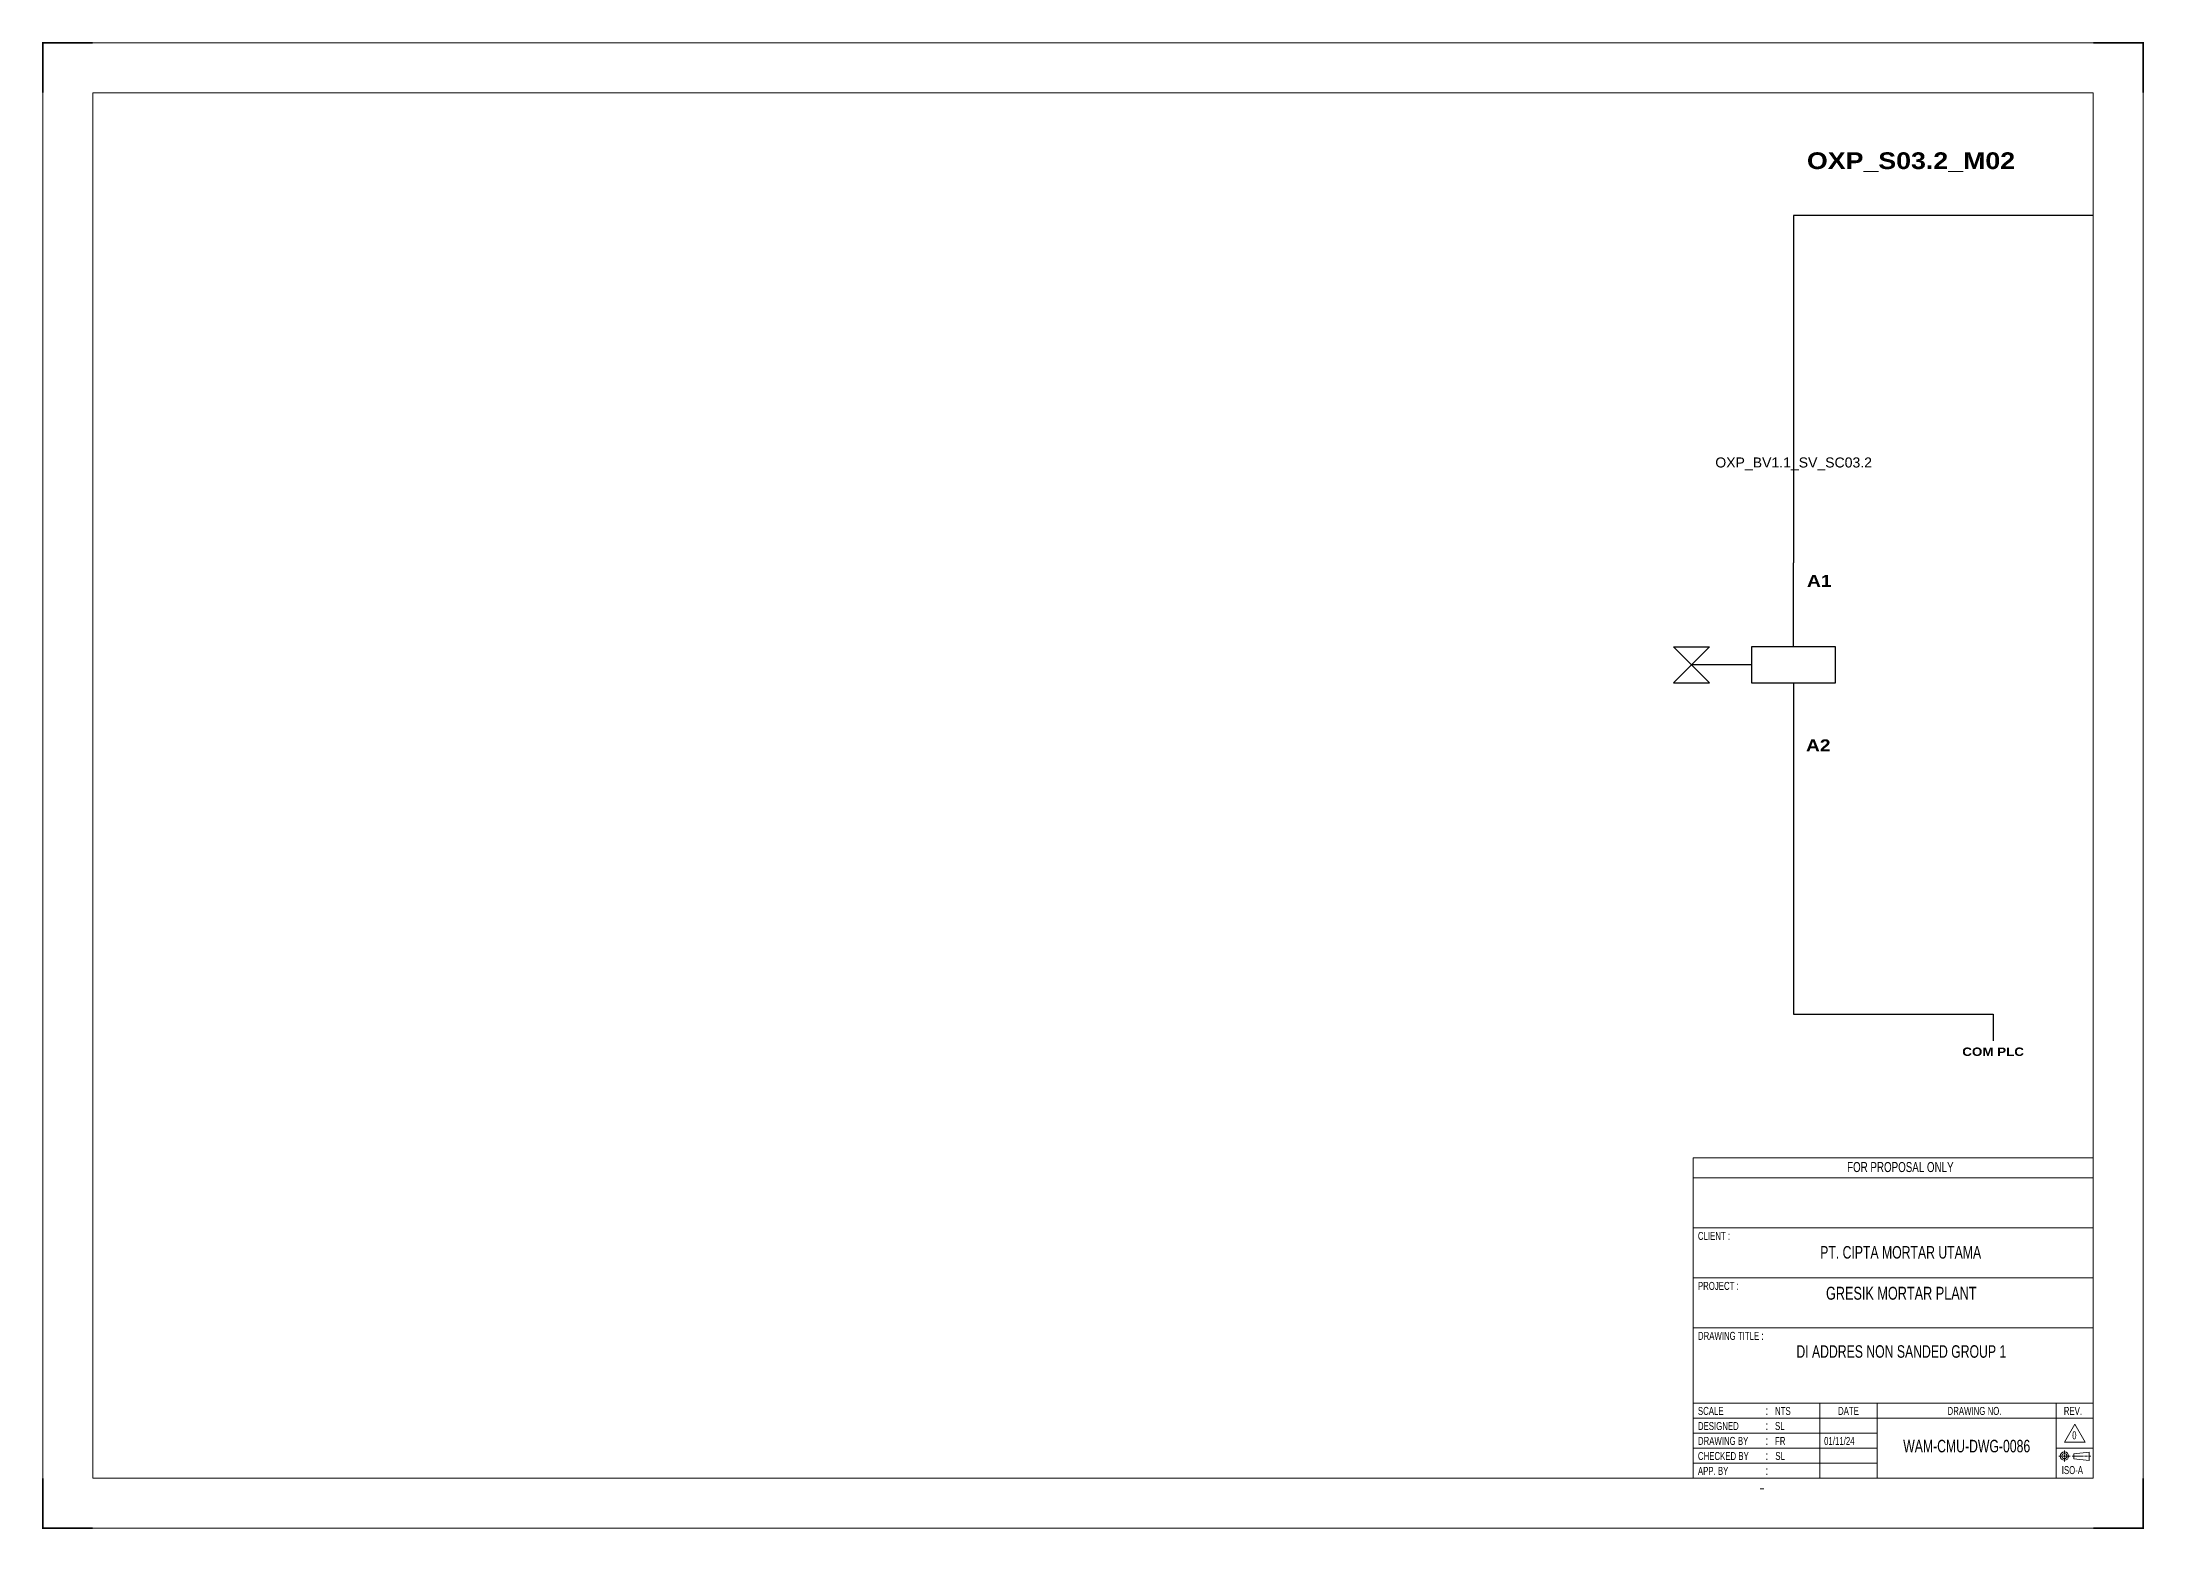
# Model space of a CAD drawing. Header units: centimetres. Extents: x -30014 to 38541, y 15960 to 46751.
# Drawn here: x 1147 to 7430, y 21974 to 26418 of the extents above; entities that cross this region are included whole.
import ezdxf
from ezdxf.enums import TextEntityAlignment as Align

# ---------------------------------------------------------------- set-up
doc = ezdxf.new("R2010")
doc.units = ezdxf.units.CM
doc.header["$MEASUREMENT"] = 0
doc.linetypes.add('CENTER', pattern=[2, 1.25, -0.25, 0.25, -0.25])
for name, color, linetype in [('1', 7, 'Continuous'), ('Etiket-Line-L', 7, 'Continuous'), ('EtIket-Line-S', 2, 'Continuous'), ('Etiket-Text-List0', 2, 'Continuous'), ('Etiket-Text-List1', 3, 'Continuous'), ('Etiket-Text-List2', 1, 'Continuous')]:
    doc.layers.add(name, color=color, linetype=linetype)
for name, color, linetype, lineweight in [('Center_line', 2, 'CENTER', 5), ('Etiket', 7, 'Continuous', 5), ('Object', 4, 'Continuous', 25)]:
    doc.layers.add(name, color=color, linetype=linetype, lineweight=lineweight)
doc.styles.add('Bold', font='ariblk.ttf', dxfattribs={"height": 25.4})
doc.styles.add('DIM', font='romans', dxfattribs={"height": 6.096})
doc.styles.get("Standard").update_dxf_attribs({"font": 'arial.ttf'})

# ---------------------------------------------------------------- blocks, each defined once
blk = doc.blocks.new('x5 Out Line')
at = {"const_width": 0.3}
for points in [[(9.65, 286.71), (0, 286.71), (0, 277.06)], [(405.45, 277.06), (405.45, 286.71), (395.8, 286.71)], [(0, 9.65), (0, 0), (9.65, 0)], [(405.45, 9.65), (405.45, 0), (395.8, 0)]]:
    blk.add_lwpolyline(points, dxfattribs=at)
at = {"lineweight": 15}
blk.add_lwpolyline([(395.8, 9.65), (395.8, 277.06), (9.65, 277.06), (9.65, 9.65)], close=True, dxfattribs=at)
at = {"layer": 'EtIket-Line-S', "lineweight": 9, "ltscale": 0.5}
blk.add_lwpolyline([(0, 0), (405.45, 0), (405.45, 286.71), (0, 286.71)], close=True, dxfattribs=at)
blk = doc.blocks.new('A$C6CDB76E5')
at = {"lineweight": 15}
for p, q in [((-196.2, 0), (-196.2, 157.1)), ((-196.2, 157.1), (0, 157.1)), ((0, 0), (0, 157.1)), ((-196.2, 147.3), (0, 147.3)), ((-196.2, 122.8), (0, 122.8)), ((-196.2, 98.2), (0, 98.2)), ((-196.2, 73.7), (0, 73.7)), ((-196.2, 36.8), (0, 36.8)), ((-134, 0), (-134, 36.8)), ((-105.9, 0), (-105.9, 36.8)), ((-18.1, 0), (-18.1, 36.8)), ((-196.2, 29.4), (0, 29.4)), ((-196.2, 22.1), (-105.9, 22.1)), ((-196.2, 14.7), (-105.9, 14.7)), ((-18.1, 14.7), (0, 14.7)), ((-196.2, 7.4), (-105.9, 7.4))]:
    blk.add_line(p, q, dxfattribs=at)
at = {"layer": 'Center_line', "lineweight": 13}
for p, q in [((-16.9, 10.8), (-11.3, 10.8)), ((-14.1, 13.5), (-14.1, 8)), ((-10.3, 10.8), (-1.2, 10.8))]:
    blk.add_line(p, q, dxfattribs=at)
at = {"layer": 'Etiket-Line-L', "lineweight": 15}
for p, q in [((0, 0), (0, 122.6)), ((-196.2, 0), (0, 0))]:
    blk.add_line(p, q, dxfattribs=at)
blk.add_lwpolyline([(-9, 26.4), (-4, 17.7), (-14.1, 17.7)], close=True, dxfattribs=at)
at = {"layer": 'Object', "lineweight": 15}
blk.add_lwpolyline([(-9.5, 9.5), (-1.9, 8.7), (-1.9, 12.8), (-9.5, 12)], close=True, dxfattribs=at)
for radius in [2.03, 1.27]:
    blk.add_circle((-14.1, 10.8), radius, dxfattribs=at)
at = {"layer": '1', "color": 3, "lineweight": 9, "width": 0.7}
blk.add_text('ISO-A', height=3.91, dxfattribs=at).set_placement((-15.4, 2))
at = {"layer": 'Etiket-Text-List0', "lineweight": 13, "width": 0.7}
for s, height, p in [('CLIENT :', 3.92, (-193.8, 116.8)), ('PROJECT :', 3.92, (-193.8, 92.3)), ('DRAWING TITLE :', 3.923, (-193.8, 67.8)), ('SCALE', 3.92, (-193.8, 31)), (':', 4.17, (-160.6, 31)), ('DATE', 3.92, (-125.1, 31)), ('DRAWING NO.', 3.923, (-71.4, 31)), ('REV.', 3.92, (-14.4, 31)), ('DESIGNED', 3.92, (-193.8, 23.6)), (':', 4.17, (-160.6, 23.6)), ('CHECKED BY ', 3.923, (-193.8, 8.9)), ('DRAWING BY', 3.92, (-193.8, 16.3)), (':', 4.17, (-160.6, 16.3)), (':', 4.17, (-160.6, 8.9)), ('APP. BY ', 3.92, (-193.8, 1.6)), (':', 4.17, (-160.6, 1.6))]:
    blk.add_text(s, height=height, dxfattribs=at).set_placement(p)
at = {"layer": 'Etiket-Text-List1', "lineweight": 9, "width": 0.7}
for tag, p in [('1:XXXX', (-156, 31)), ('EN', (-156, 23.6)), ('DD/MM/YY', (-131.3, 23.6)), ('1', (-10.3, 19.1)), ('EN', (-156, 16.3)), ('EN', (-155.8, 8.9)), ('DD/MM/YY', (-131.3, 16.3)), ('DD/MM/YY', (-131.3, 8.9)), ('EN', (-155.7, 1.6)), ('DD/MM/YY', (-131.3, 1.6))]:
    blk.add_attdef(tag, p, '', height=3.92, dxfattribs=at)
at = {"layer": 'Etiket-Text-List2', "lineweight": 13, "width": 0.7}
for tag, height, p in [('FOR FABRICATION', 4.9, (-94.6, 150.1)), ('CLIENT_NAME', 6.13, (-94.1, 107.7)), ('PROJECT_1', 4.9, (-94.1, 87.5)), ('PROJECT_2', 4.9, (-94.1, 79.2)), ('DRAWING_TITLE1', 6.13, (-94.1, 59)), ('DRAWING_TITLE2', 6.13, (-94.1, 49.9)), ('DRAWING_TITLE3', 6.13, (-94.1, 40.1)), ('LDP-X-XXX-AR-01', 6.13, (-62, 12.7))]:
    blk.add_attdef(tag, text='', height=height, dxfattribs=at).set_placement(p, align=Align.CENTER)

msp = doc.modelspace()

# ---------------------------------------------------------------- linework, layer by layer
at = {"color": 146, "ltscale": 50, "true_color": 0x105689}
for p, q in [((6680.8, 25900), (6382.3, 25900)), ((6382.3, 25900), (6382.3, 24861.4)), ((7277.8, 25900), (6680.8, 25900)), ((6382.3, 24259), (6382.3, 23512.8)), ((6382.3, 23512.8), (6979.3, 23512.8)), ((6979.3, 23512.8), (6979.3, 23432.8))]:
    msp.add_line(p, q, dxfattribs=at)
at = {"ltscale": 50}
for p, q in [((6382.3, 24610.1), (6382.3, 24861.4)), ((6256.7, 24556.3), (6077.2, 24556.3)), ((6382.3, 24502.4), (6382.3, 24251.2))]:
    msp.add_line(p, q, dxfattribs=at)
for points in [[(6077.2, 24556.3), (6023.3, 24610.1), (6131, 24610.1)], [(6507.9, 24610.1), (6256.7, 24610.1), (6256.7, 24502.4), (6507.9, 24502.4)], [(6077.2, 24556.3), (6023.3, 24502.4), (6131, 24502.4)]]:
    msp.add_lwpolyline(points, close=True, dxfattribs=at)

# ---------------------------------------------------------------- block references
at = {"layer": 'Etiket', "lineweight": 0}
ref = msp.add_blockref('A$C6CDB76E5', (7277.8, 22125.8), dxfattribs=dict(at, xscale=6.095870930054101, yscale=6.095870930054101, zscale=6.095870930054101))
ref.add_attrib('FOR FABRICATION', 'FOR PROPOSAL ONLY', dxfattribs={"layer": 'Etiket-Text-List2', "lineweight": 13, "height": 29.894, "width": 0.7}).set_placement((6701.4, 23040.7), align=Align.CENTER)
ref.add_attrib('CLIENT_NAME', 'PT. CIPTA MORTAR UTAMA', dxfattribs={"layer": 'Etiket-Text-List2', "lineweight": 13, "height": 37.368, "width": 0.7}).set_placement((6702.4, 22782.1), align=Align.CENTER)
ref.add_attrib('PROJECT_1', 'GRESIK MORTAR PLANT', dxfattribs={"layer": 'Etiket-Text-List2', "lineweight": 13, "height": 38.709, "width": 0.7}).set_placement((6704.3, 22659.1), align=Align.CENTER)
ref.add_attrib('DRAWING_TITLE1', 'DI ADDRES NON SANDED GROUP 1', dxfattribs={"layer": 'Etiket-Text-List2', "lineweight": 13, "height": 37.368, "width": 0.7}).set_placement((6704.3, 22485.7), align=Align.CENTER)
ref.add_attrib('1:XXXX', 'NTS', (6326.9, 22314.7), dxfattribs={"layer": 'Etiket-Text-List1', "lineweight": 13, "height": 23.92, "width": 0.7})
ref.add_attrib('EN', 'SL', (6326.9, 22269.9), dxfattribs={"layer": 'Etiket-Text-List1', "lineweight": 13, "height": 23.92, "width": 0.7})
ref.add_attrib('EN', 'FR', (6326.9, 22225), dxfattribs={"layer": 'Etiket-Text-List1', "lineweight": 13, "height": 23.92, "width": 0.7})
ref.add_attrib('DD/MM/YY', '01/11/24', (6473.6, 22225), dxfattribs={"layer": 'Etiket-Text-List1', "lineweight": 13, "height": 23.92, "width": 0.7})
ref.add_attrib('EN', 'SL', (6327.8, 22180.2), dxfattribs={"layer": 'Etiket-Text-List1', "lineweight": 13, "height": 23.92, "width": 0.7})
ref.add_attrib('LDP-X-XXX-AR-01', 'WAM-CMU-DWG-0086', dxfattribs={"layer": 'Etiket-Text-List2', "lineweight": 15, "height": 37.368, "width": 0.7}).set_placement((6899.8, 22203), align=Align.CENTER)
ref.add_attrib('1', '0', (7215, 22241.9), dxfattribs={"layer": 'Etiket-Text-List1', "lineweight": 13, "height": 23.9, "width": 0.7})
at = {"layer": 'Etiket-Line-L', "lineweight": 0}
ref = msp.add_blockref('x5 Out Line', (1149.5, 21976.3), dxfattribs=dict(at, xscale=15.48351216233742, yscale=15.48351216233742, zscale=15.48351216233742))
ref.add_attrib('FILE_NAME', '-', (6279.6, 22084.3), dxfattribs={"layer": 'Etiket-Text-List1', "lineweight": 13, "height": 21.7, "style": 'DIM', "width": 0.7})

# ---------------------------------------------------------------- texts
at = {"ltscale": 500, "style": 'Bold'}
msp.add_text('OXP_S03.2_M02', height=50, dxfattribs=at).set_placement((6422.3, 26038.3))
at = {"ltscale": 50}
msp.add_text('OXP_BV1.1_SV_SC03.2', height=30, dxfattribs=at).set_placement((6382.5, 25161.4), align=Align.MIDDLE_CENTER)
at = {"ltscale": 500, "style": 'Bold'}
msp.add_text('A1', height=35.9, dxfattribs=at).set_placement((6495.8, 24825.5), align=Align.TOP_RIGHT)
msp.add_text('A2', height=35.9, dxfattribs=at).set_placement((6492.8, 24287.1), align=Align.BOTTOM_RIGHT)
at = {"ltscale": 50, "style": 'Bold'}
msp.add_text('COM PLC', height=25, dxfattribs=at).set_placement((6978.8, 23412.8), align=Align.TOP_CENTER)

doc.saveas('drawing.dxf')
